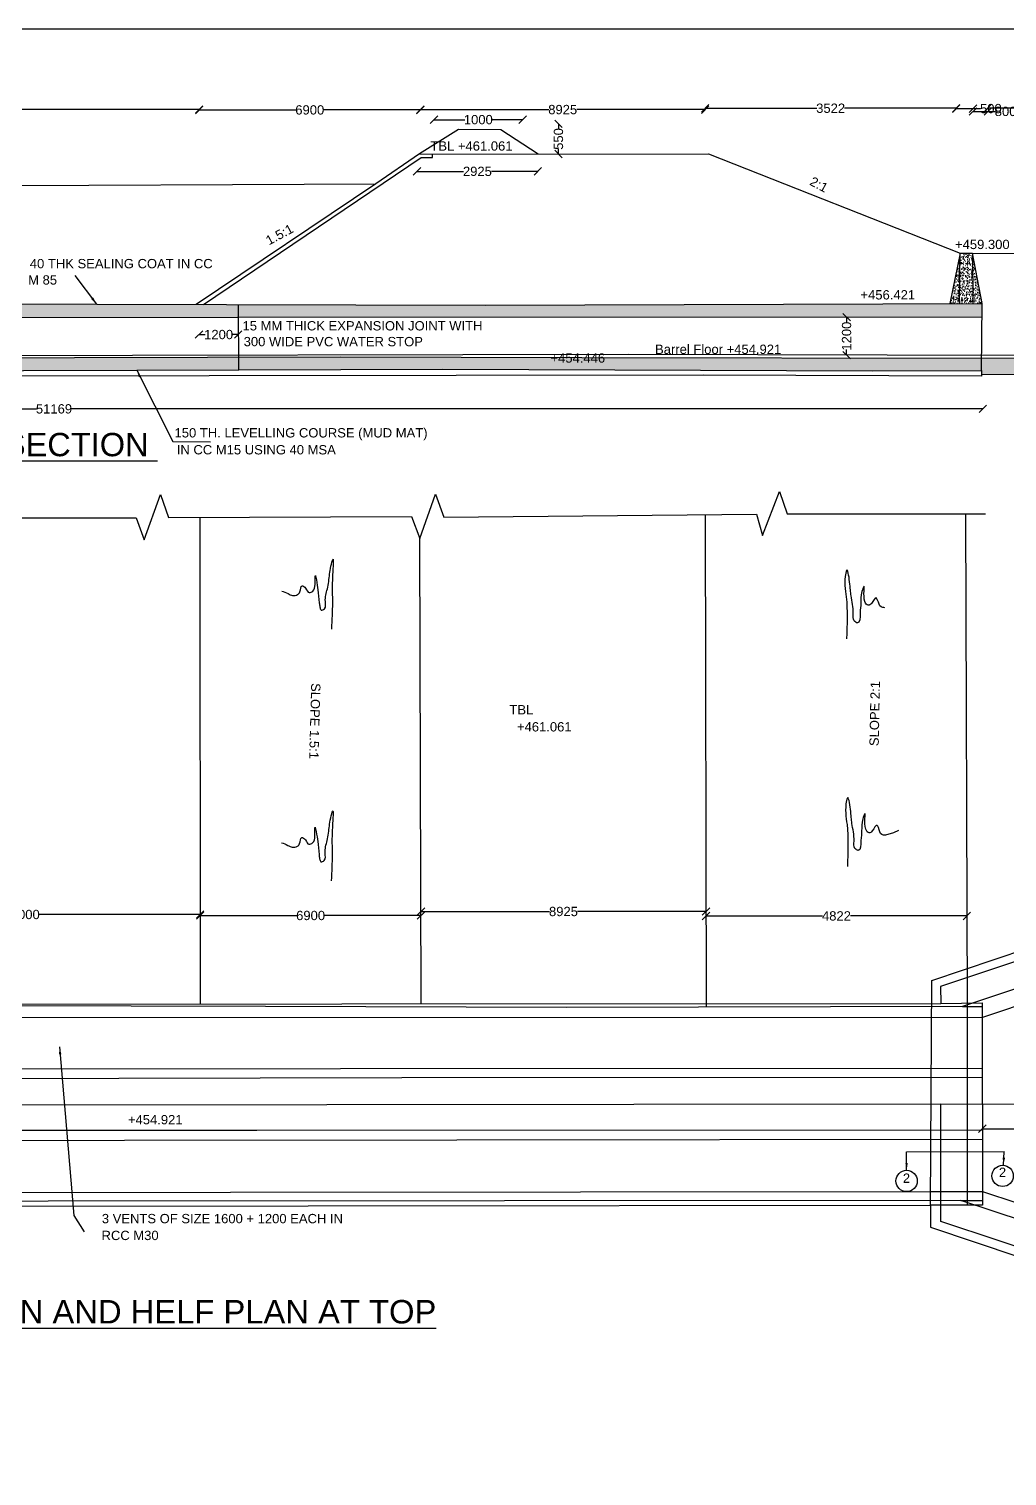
# Model space of a CAD drawing. Header units: millimetres. Extents: x 5124 to 3047371, y 2311 to 45565170.
# Drawn here: x 3019101 to 3030864, y 45546961 to 45564367 of the extents above; entities that cross this region are included whole.
import ezdxf

# ---------------------------------------------------------------- set-up
doc = ezdxf.new("R2010")
doc.units = ezdxf.units.MM
doc.header["$MEASUREMENT"] = 0
doc.layers.add('DIMENSION', color=1, linetype='Continuous')
doc.styles.get("Standard").update_dxf_attribs({"font": 'arial.ttf', "height": 112})
doc.dimstyles.get("Standard").update_dxf_attribs({"dimtxt": 90, "dimasz": 90, "dimexe": 0.18, "dimexo": 0.0625, "dimgap": 0.09, "dimtad": 0, "dimdec": 0, "dimzin": 0, "dimdsep": 46, "dimtxsty": 'Standard', "dimblk": 'OBLIQUE', "dimcen": 0.09, "dimse1": 1, "dimse2": 1, "dimadec": 0, "dimazin": 0, "dimtfac": 1, "dimtdec": 0, "dimtofl": 0, "dimtmove": 0, "dimatfit": 3, "dimfxl": 1, "dimtolj": 1, "dimtzin": 0, "dimarcsym": 0})
pattern_1 = [(50, (0, 0), (71.72601826, -6.2752135), [7.5, -82.5]), (355, (0, 0), (-13.87513336, 75.21921337), [6, -66]), (100.4514, (5.98, -0.52), (57.85093817, 68.94395421), [6.374019, -70.1142112]), (46.1842, (0, 20), (106.72410486, -16.55190143), [11.25, -123.75]), (96.6356, (8.89, 18.62), (93.46627055, 97.4117871), [9.5610288, -105.1713]), (351.1842, (0, 20), (93.4661945, 97.4118601), [9, -99]), (21, (10, 15), (59.69070521, -40.26188907), [7.5, -82.5]), (326, (10, 15), (24.33153319, 72.5150045), [6, -66]), (71.4514, (14.974, 11.645), (84.02226286, 32.25304967), [6.374019, -70.1142112]), (37.5, (0, 0), (1.215985532, 33.289385383), [0, -65.2, 0, -67, 0, -66.25]), (7.5, (0, 0), (26.306953744, 39.441171188), [0, -38.2, 0, -63.7, 0, -25.25]), (327.5, (-22.3, 0), (53.382243617, -2.255487173), [0, -25, 0, -78, 0, -103.5]), (317.5, (-32.3, 0), (58.318616934, 10.010498233), [0, -32.5, 0, -51.8, 0, -73.5])]

# ---------------------------------------------------------------- blocks, each defined once
blk = doc.blocks.new('_Oblique')
at = {"color": 0, "linetype": 'ByBlock', "lineweight": -2}
blk.add_line((-0.5, -0.5), (0.5, 0.5), dxfattribs=at)
blk = doc.blocks.new('*D12')
at = {"layer": 'Defpoints', "color": 0, "transparency": 16777216}
for p in [(3015369, 45563374), (3021149, 45563398), (3021149, 45563398)]:
    blk.add_point(p, dxfattribs=at)
at = {"layer": 'DIMENSION', "color": 0, "lineweight": -2, "transparency": 16777216}
for p, q in [((3015369, 45563398), (3018054, 45563398)), ((3021149, 45563398), (3018465, 45563398))]:
    blk.add_line(p, q, dxfattribs=at)
at = {"layer": 'DIMENSION', "color": 0, "lineweight": -2, "transparency": 16777216, "xscale": 90, "yscale": 90, "zscale": 90, "rotation": 180}
blk.add_blockref('_Oblique', (3015369, 45563398), dxfattribs=at)
at = {"layer": 'DIMENSION', "color": 0, "lineweight": -2, "transparency": 16777216, "xscale": 90, "yscale": 90, "zscale": 90}
blk.add_blockref('_Oblique', (3021149, 45563398), dxfattribs=at)
at = {"layer": 'DIMENSION', "color": 0, "transparency": 16777216, "insert": (3018259, 45563398), "char_height": 112, "attachment_point": 5}
blk.add_mtext('\\A1;15000', dxfattribs=at)
blk = doc.blocks.new('*D13')
at = {"layer": 'Defpoints', "color": 0, "transparency": 16777216}
for p in [(3021149, 45563398), (3023807, 45563401), (3023807, 45563393)]:
    blk.add_point(p, dxfattribs=at)
at = {"layer": 'DIMENSION', "color": 0, "lineweight": -2, "transparency": 16777216}
for p, q in [((3021149, 45563393), (3022311, 45563393)), ((3023807, 45563393), (3022646, 45563393))]:
    blk.add_line(p, q, dxfattribs=at)
at = {"layer": 'DIMENSION', "color": 0, "lineweight": -2, "transparency": 16777216, "xscale": 90, "yscale": 90, "zscale": 90, "rotation": 180}
blk.add_blockref('_Oblique', (3021149, 45563393), dxfattribs=at)
at = {"layer": 'DIMENSION', "color": 0, "lineweight": -2, "transparency": 16777216, "xscale": 90, "yscale": 90, "zscale": 90}
blk.add_blockref('_Oblique', (3023807, 45563393), dxfattribs=at)
at = {"layer": 'DIMENSION', "color": 0, "transparency": 16777216, "insert": (3022478, 45563393), "char_height": 112, "attachment_point": 5}
blk.add_mtext('\\A1;6900', dxfattribs=at)
blk = doc.blocks.new('*D14')
at = {"layer": 'Defpoints', "color": 0, "transparency": 16777216}
for p in [(3023807, 45563401), (3027233, 45563401), (3027233, 45563397)]:
    blk.add_point(p, dxfattribs=at)
at = {"layer": 'DIMENSION', "color": 0, "lineweight": -2, "transparency": 16777216}
for p, q in [((3023807, 45563397), (3025352, 45563397)), ((3027233, 45563397), (3025688, 45563397))]:
    blk.add_line(p, q, dxfattribs=at)
at = {"layer": 'DIMENSION', "color": 0, "lineweight": -2, "transparency": 16777216, "xscale": 90, "yscale": 90, "zscale": 90, "rotation": 180}
blk.add_blockref('_Oblique', (3023807, 45563397), dxfattribs=at)
at = {"layer": 'DIMENSION', "color": 0, "lineweight": -2, "transparency": 16777216, "xscale": 90, "yscale": 90, "zscale": 90}
blk.add_blockref('_Oblique', (3027233, 45563397), dxfattribs=at)
at = {"layer": 'DIMENSION', "color": 0, "transparency": 16777216, "insert": (3025520, 45563397), "char_height": 112, "attachment_point": 5}
blk.add_mtext('\\A1;8925', dxfattribs=at)
blk = doc.blocks.new('*D15')
at = {"layer": 'Defpoints', "color": 0, "transparency": 16777216}
for p in [(3027233, 45563397), (3030251, 45563416), (3030251, 45563413)]:
    blk.add_point(p, dxfattribs=at)
at = {"layer": 'DIMENSION', "color": 0, "lineweight": -2, "transparency": 16777216}
for p, q in [((3027233, 45563413), (3028575, 45563413)), ((3030251, 45563413), (3028908, 45563413))]:
    blk.add_line(p, q, dxfattribs=at)
at = {"layer": 'DIMENSION', "color": 0, "lineweight": -2, "transparency": 16777216, "xscale": 90, "yscale": 90, "zscale": 90, "rotation": 180}
blk.add_blockref('_Oblique', (3027233, 45563413), dxfattribs=at)
at = {"layer": 'DIMENSION', "color": 0, "lineweight": -2, "transparency": 16777216, "xscale": 90, "yscale": 90, "zscale": 90}
blk.add_blockref('_Oblique', (3030251, 45563413), dxfattribs=at)
at = {"layer": 'DIMENSION', "color": 0, "transparency": 16777216, "insert": (3028742, 45563413), "char_height": 112, "attachment_point": 5}
blk.add_mtext('\\A1;3522', dxfattribs=at)
blk = doc.blocks.new('*D16')
at = {"layer": 'Defpoints', "color": 0, "transparency": 16777216}
for p in [(3030251, 45563413), (3030455, 45563409), (3030455, 45563409)]:
    blk.add_point(p, dxfattribs=at)
at = {"layer": 'DIMENSION', "color": 0, "lineweight": -2, "transparency": 16777216}
for p, q in [((3030251, 45563409), (3030455, 45563409)), ((3030455, 45563409), (3030545, 45563409))]:
    blk.add_line(p, q, dxfattribs=at)
at = {"layer": 'DIMENSION', "color": 0, "lineweight": -2, "transparency": 16777216, "xscale": 90, "yscale": 90, "zscale": 90, "rotation": 180}
blk.add_blockref('_Oblique', (3030251, 45563409), dxfattribs=at)
at = {"layer": 'DIMENSION', "color": 0, "lineweight": -2, "transparency": 16777216, "xscale": 90, "yscale": 90, "zscale": 90}
blk.add_blockref('_Oblique', (3030455, 45563409), dxfattribs=at)
at = {"layer": 'DIMENSION', "color": 0, "transparency": 16777216, "insert": (3030669, 45563409), "char_height": 112, "attachment_point": 5}
blk.add_mtext('\\A1;500', dxfattribs=at)
blk = doc.blocks.new('*D17')
at = {"layer": 'Defpoints', "color": 0, "transparency": 16777216}
for p in [(3030455, 45563409), (3030632, 45563413), (3030632, 45563375)]:
    blk.add_point(p, dxfattribs=at)
at = {"layer": 'DIMENSION', "color": 0, "lineweight": -2, "transparency": 16777216}
for p, q in [((3030455, 45563375), (3030632, 45563375)), ((3030632, 45563375), (3030722, 45563375))]:
    blk.add_line(p, q, dxfattribs=at)
at = {"layer": 'DIMENSION', "color": 0, "lineweight": -2, "transparency": 16777216, "xscale": 90, "yscale": 90, "zscale": 90, "rotation": 180}
blk.add_blockref('_Oblique', (3030455, 45563375), dxfattribs=at)
at = {"layer": 'DIMENSION', "color": 0, "lineweight": -2, "transparency": 16777216, "xscale": 90, "yscale": 90, "zscale": 90}
blk.add_blockref('_Oblique', (3030632, 45563375), dxfattribs=at)
at = {"layer": 'DIMENSION', "color": 0, "transparency": 16777216, "insert": (3030846, 45563375), "char_height": 112, "attachment_point": 5}
blk.add_mtext('\\A1;800', dxfattribs=at)
blk = doc.blocks.new('*D18')
at = {"layer": 'Defpoints', "color": 0, "transparency": 16777216}
for p in [(3030632, 45563413), (3034685, 45563417), (3034685, 45563401)]:
    blk.add_point(p, dxfattribs=at)
at = {"layer": 'DIMENSION', "color": 0, "lineweight": -2, "transparency": 16777216}
for p, q in [((3030632, 45563417), (3032453, 45563417)), ((3034685, 45563417), (3032864, 45563417))]:
    blk.add_line(p, q, dxfattribs=at)
at = {"layer": 'DIMENSION', "color": 0, "lineweight": -2, "transparency": 16777216, "xscale": 90, "yscale": 90, "zscale": 90, "rotation": 180}
blk.add_blockref('_Oblique', (3030632, 45563417), dxfattribs=at)
at = {"layer": 'DIMENSION', "color": 0, "lineweight": -2, "transparency": 16777216, "xscale": 90, "yscale": 90, "zscale": 90}
blk.add_blockref('_Oblique', (3034685, 45563417), dxfattribs=at)
at = {"layer": 'DIMENSION', "color": 0, "transparency": 16777216, "insert": (3032658, 45563417), "char_height": 112, "attachment_point": 5}
blk.add_mtext('\\A1;10700', dxfattribs=at)
blk = doc.blocks.new('*D22')
at = {"layer": 'Defpoints', "color": 0, "transparency": 16777216}
for p in [(3028935, 45560901), (3028934, 45560444), (3028934, 45560444)]:
    blk.add_point(p, dxfattribs=at)
at = {"layer": 'DIMENSION', "color": 0, "lineweight": -2, "transparency": 16777216}
for p, q in [((3028934, 45560901), (3028934, 45560834)), ((3028934, 45560444), (3028934, 45560511))]:
    blk.add_line(p, q, dxfattribs=at)
at = {"layer": 'DIMENSION', "color": 0, "lineweight": -2, "transparency": 16777216, "xscale": 90, "yscale": 90, "zscale": 90}
for p, rotation in [((3028934, 45560901), 90), ((3028934, 45560444), 270)]:
    blk.add_blockref('_Oblique', p, dxfattribs=dict(at, rotation=rotation))
at = {"layer": 'DIMENSION', "color": 0, "transparency": 16777216, "insert": (3028934, 45560672), "char_height": 112, "attachment_point": 5, "rotation": 90}
blk.add_mtext('\\A1;1200', dxfattribs=at)
blk = doc.blocks.new('*D23')
at = {"layer": 'Defpoints', "color": 0, "transparency": 16777216}
for p in [(3023767, 45562677), (3025221, 45562654), (3025221, 45562651)]:
    blk.add_point(p, dxfattribs=at)
at = {"layer": 'DIMENSION', "color": 0, "lineweight": -2, "transparency": 16777216}
for p, q in [((3023767, 45562654), (3024326, 45562654)), ((3025221, 45562654), (3024663, 45562654))]:
    blk.add_line(p, q, dxfattribs=at)
at = {"layer": 'DIMENSION', "color": 0, "lineweight": -2, "transparency": 16777216, "xscale": 90, "yscale": 90, "zscale": 90, "rotation": 180}
blk.add_blockref('_Oblique', (3023767, 45562654), dxfattribs=at)
at = {"layer": 'DIMENSION', "color": 0, "lineweight": -2, "transparency": 16777216, "xscale": 90, "yscale": 90, "zscale": 90}
blk.add_blockref('_Oblique', (3025221, 45562654), dxfattribs=at)
at = {"layer": 'DIMENSION', "color": 0, "transparency": 16777216, "insert": (3024494, 45562654), "char_height": 112, "attachment_point": 5}
blk.add_mtext('\\A1;2925', dxfattribs=at)
blk = doc.blocks.new('*D24')
at = {"layer": 'Defpoints', "color": 0, "transparency": 16777216}
for p in [(3023972, 45563245), (3025038, 45563278), (3025038, 45563276)]:
    blk.add_point(p, dxfattribs=at)
at = {"layer": 'DIMENSION', "color": 0, "lineweight": -2, "transparency": 16777216}
for p, q in [((3023972, 45563276), (3024343, 45563276)), ((3025038, 45563276), (3024667, 45563276))]:
    blk.add_line(p, q, dxfattribs=at)
at = {"layer": 'DIMENSION', "color": 0, "lineweight": -2, "transparency": 16777216, "xscale": 90, "yscale": 90, "zscale": 90, "rotation": 180}
blk.add_blockref('_Oblique', (3023972, 45563276), dxfattribs=at)
at = {"layer": 'DIMENSION', "color": 0, "lineweight": -2, "transparency": 16777216, "xscale": 90, "yscale": 90, "zscale": 90}
blk.add_blockref('_Oblique', (3025038, 45563276), dxfattribs=at)
at = {"layer": 'DIMENSION', "color": 0, "transparency": 16777216, "insert": (3024505, 45563276), "char_height": 112, "attachment_point": 5}
blk.add_mtext('\\A1;1000', dxfattribs=at)
blk = doc.blocks.new('*D25')
at = {"layer": 'Defpoints', "color": 0, "transparency": 16777216}
for p in [(3025469, 45563225), (3025480, 45563225), (3025480, 45562863)]:
    blk.add_point(p, dxfattribs=at)
at = {"layer": 'DIMENSION', "color": 0, "lineweight": -2, "transparency": 16777216}
for p, q in [((3025469, 45563225), (3025469, 45563168)), ((3025469, 45562863), (3025469, 45562921))]:
    blk.add_line(p, q, dxfattribs=at)
at = {"layer": 'DIMENSION', "color": 0, "lineweight": -2, "transparency": 16777216, "xscale": 90, "yscale": 90, "zscale": 90}
for p, rotation in [((3025469, 45563225), 90), ((3025469, 45562863), 270)]:
    blk.add_blockref('_Oblique', p, dxfattribs=dict(at, rotation=rotation))
at = {"layer": 'DIMENSION', "color": 0, "transparency": 16777216, "insert": (3025469, 45563044), "char_height": 112, "attachment_point": 5, "rotation": 90}
blk.add_mtext('\\A1;550', dxfattribs=at)
blk = doc.blocks.new('*D26')
at = {"layer": 'Defpoints', "color": 0, "transparency": 16777216}
for p in [(3021146, 45560703), (3021618, 45560704), (3021618, 45560691)]:
    blk.add_point(p, dxfattribs=at)
at = {"layer": 'DIMENSION', "color": 0, "lineweight": -2, "transparency": 16777216}
for p, q in [((3021146, 45560691), (3021220, 45560691)), ((3021618, 45560691), (3021544, 45560691))]:
    blk.add_line(p, q, dxfattribs=at)
at = {"layer": 'DIMENSION', "color": 0, "lineweight": -2, "transparency": 16777216, "xscale": 90, "yscale": 90, "zscale": 90, "rotation": 180}
blk.add_blockref('_Oblique', (3021146, 45560691), dxfattribs=at)
at = {"layer": 'DIMENSION', "color": 0, "lineweight": -2, "transparency": 16777216, "xscale": 90, "yscale": 90, "zscale": 90}
blk.add_blockref('_Oblique', (3021618, 45560691), dxfattribs=at)
at = {"layer": 'DIMENSION', "color": 0, "transparency": 16777216, "insert": (3021382, 45560691), "char_height": 112, "attachment_point": 5}
blk.add_mtext('\\A1;1200', dxfattribs=at)
blk = doc.blocks.new('*D37')
at = {"layer": 'Defpoints', "color": 0, "transparency": 16777216}
for p in [(3030573, 45559821), (3008232, 45559807), (3030573, 45559797)]:
    blk.add_point(p, dxfattribs=at)
at = {"layer": 'DIMENSION', "color": 0, "lineweight": -2, "transparency": 16777216}
for p, q in [((3008232, 45559797), (3019191, 45559797)), ((3030573, 45559797), (3019613, 45559797))]:
    blk.add_line(p, q, dxfattribs=at)
at = {"layer": 'DIMENSION', "color": 0, "lineweight": -2, "transparency": 16777216, "xscale": 90, "yscale": 90, "zscale": 90, "rotation": 180}
blk.add_blockref('_Oblique', (3008232, 45559797), dxfattribs=at)
at = {"layer": 'DIMENSION', "color": 0, "lineweight": -2, "transparency": 16777216, "xscale": 90, "yscale": 90, "zscale": 90}
blk.add_blockref('_Oblique', (3030573, 45559797), dxfattribs=at)
at = {"layer": 'DIMENSION', "color": 0, "transparency": 16777216, "insert": (3019402, 45559797), "char_height": 112, "attachment_point": 5}
blk.add_mtext('\\A1;51169', dxfattribs=at)
blk = doc.blocks.new('*D70')
at = {"layer": 'Defpoints', "color": 0, "transparency": 16777216}
for p in [(3015381, 45553694), (3021160, 45553715), (3021160, 45553697)]:
    blk.add_point(p, dxfattribs=at)
at = {"layer": 'DIMENSION', "color": 0, "lineweight": -2, "transparency": 16777216}
for p, q in [((3015381, 45553715), (3017317, 45553715)), ((3021160, 45553715), (3019224, 45553715))]:
    blk.add_line(p, q, dxfattribs=at)
at = {"layer": 'DIMENSION', "color": 0, "lineweight": -2, "transparency": 16777216, "xscale": 90, "yscale": 90, "zscale": 90, "rotation": 180}
blk.add_blockref('_Oblique', (3015381, 45553715), dxfattribs=at)
at = {"layer": 'DIMENSION', "color": 0, "lineweight": -2, "transparency": 16777216, "xscale": 90, "yscale": 90, "zscale": 90}
blk.add_blockref('_Oblique', (3021160, 45553715), dxfattribs=at)
at = {"layer": 'DIMENSION', "color": 0, "transparency": 16777216, "insert": (3018270, 45553715), "char_height": 112, "attachment_point": 5}
blk.add_mtext('\\A1;CANAL BED WIDTH 15000', dxfattribs=at)
blk = doc.blocks.new('*D71')
at = {"layer": 'Defpoints', "color": 0, "transparency": 16777216}
for p in [(3021160, 45553716), (3023816, 45553724), (3023816, 45553703)]:
    blk.add_point(p, dxfattribs=at)
at = {"layer": 'DIMENSION', "color": 0, "lineweight": -2, "transparency": 16777216}
for p, q in [((3021160, 45553703), (3022320, 45553703)), ((3023816, 45553703), (3022655, 45553703))]:
    blk.add_line(p, q, dxfattribs=at)
at = {"layer": 'DIMENSION', "color": 0, "lineweight": -2, "transparency": 16777216, "xscale": 90, "yscale": 90, "zscale": 90, "rotation": 180}
blk.add_blockref('_Oblique', (3021160, 45553703), dxfattribs=at)
at = {"layer": 'DIMENSION', "color": 0, "lineweight": -2, "transparency": 16777216, "xscale": 90, "yscale": 90, "zscale": 90}
blk.add_blockref('_Oblique', (3023816, 45553703), dxfattribs=at)
at = {"layer": 'DIMENSION', "color": 0, "transparency": 16777216, "insert": (3022488, 45553703), "char_height": 112, "attachment_point": 5}
blk.add_mtext('\\A1;6900', dxfattribs=at)
blk = doc.blocks.new('*D72')
at = {"layer": 'Defpoints', "color": 0, "transparency": 16777216}
for p in [(3023816, 45553724), (3027243, 45553751), (3027243, 45553732)]:
    blk.add_point(p, dxfattribs=at)
at = {"layer": 'DIMENSION', "color": 0, "lineweight": -2, "transparency": 16777216}
for p, q in [((3023816, 45553751), (3025361, 45553751)), ((3027243, 45553751), (3025697, 45553751))]:
    blk.add_line(p, q, dxfattribs=at)
at = {"layer": 'DIMENSION', "color": 0, "lineweight": -2, "transparency": 16777216, "xscale": 90, "yscale": 90, "zscale": 90, "rotation": 180}
blk.add_blockref('_Oblique', (3023816, 45553751), dxfattribs=at)
at = {"layer": 'DIMENSION', "color": 0, "lineweight": -2, "transparency": 16777216, "xscale": 90, "yscale": 90, "zscale": 90}
blk.add_blockref('_Oblique', (3027243, 45553751), dxfattribs=at)
at = {"layer": 'DIMENSION', "color": 0, "transparency": 16777216, "insert": (3025529, 45553751), "char_height": 112, "attachment_point": 5}
blk.add_mtext('\\A1;8925', dxfattribs=at)
blk = doc.blocks.new('*D73')
at = {"layer": 'Defpoints', "color": 0, "transparency": 16777216}
for p in [(3027243, 45553732), (3030381, 45553742), (3030381, 45553698)]:
    blk.add_point(p, dxfattribs=at)
at = {"layer": 'DIMENSION', "color": 0, "lineweight": -2, "transparency": 16777216}
for p, q in [((3027243, 45553698), (3028643, 45553698)), ((3030381, 45553698), (3028981, 45553698))]:
    blk.add_line(p, q, dxfattribs=at)
at = {"layer": 'DIMENSION', "color": 0, "lineweight": -2, "transparency": 16777216, "xscale": 90, "yscale": 90, "zscale": 90, "rotation": 180}
blk.add_blockref('_Oblique', (3027243, 45553698), dxfattribs=at)
at = {"layer": 'DIMENSION', "color": 0, "lineweight": -2, "transparency": 16777216, "xscale": 90, "yscale": 90, "zscale": 90}
blk.add_blockref('_Oblique', (3030381, 45553698), dxfattribs=at)
at = {"layer": 'DIMENSION', "color": 0, "transparency": 16777216, "insert": (3028812, 45553698), "char_height": 112, "attachment_point": 5}
blk.add_mtext('\\A1;4822', dxfattribs=at)
blk = doc.blocks.new('*D81')
at = {"layer": 'Defpoints', "color": 0, "transparency": 16777216}
for p in [(3030567, 45551114), (3034701, 45551139), (3034701, 45551109)]:
    blk.add_point(p, dxfattribs=at)
at = {"layer": 'DIMENSION', "color": 0, "lineweight": -2, "transparency": 16777216}
for p, q in [((3030567, 45551139), (3032429, 45551139)), ((3034701, 45551139), (3032840, 45551139))]:
    blk.add_line(p, q, dxfattribs=at)
at = {"layer": 'DIMENSION', "color": 0, "lineweight": -2, "transparency": 16777216, "xscale": 90, "yscale": 90, "zscale": 90, "rotation": 180}
blk.add_blockref('_Oblique', (3030567, 45551139), dxfattribs=at)
at = {"layer": 'DIMENSION', "color": 0, "lineweight": -2, "transparency": 16777216, "xscale": 90, "yscale": 90, "zscale": 90}
blk.add_blockref('_Oblique', (3034701, 45551139), dxfattribs=at)
at = {"layer": 'DIMENSION', "color": 0, "transparency": 16777216, "insert": (3032634, 45551139), "char_height": 112, "attachment_point": 5}
blk.add_mtext('\\A1;10700', dxfattribs=at)

msp = doc.modelspace()

# ---------------------------------------------------------------- hatches: boundary and pattern name
at = {"layer": 'DIMENSION'}
h = msp.add_hatch(dxfattribs=at)
h.set_pattern_fill('AR-CONC', color=0, scale=10, style=0)
h.set_pattern_definition(pattern_1)
h.paths.add_polyline_path([(3008449.8, 45561659.1), (3008262.5, 45561657.9), (3008264.2, 45561023.9), (3008454, 45561026.5)])
h.paths.add_polyline_path([(3008449.8, 45561659.1), (3008454, 45561026.5), (3008799.7, 45561031.2)])
h.paths.add_polyline_path([(3008262.5, 45561657.9), (3008254.6, 45561657.8), (3008030.9, 45561020.8), (3008264.2, 45561023.9)])
h.paths.add_polyline_path([(3008264.2, 45561023.9), (3007959.5, 45561019.8), (3007961.5, 45560874.2), (3008264.6, 45560878.3)])
h.paths.add_polyline_path([(3014763.1, 45561055.1), (3011767.1, 45561036.2), (3009344.7, 45561038.5), (3008264.2, 45561023.9), (3008264.6, 45560878.3), (3009072.3, 45560889.1), (3014396.5, 45560892.3), (3014763.6, 45560892.5)])
h.paths.add_polyline_path([(3014909.6, 45561056.1), (3014763.1, 45561055.1), (3014763.6, 45560892.5), (3014910.2, 45560892.6)])
h.paths.add_polyline_path([(3015049.8, 45561057), (3014909.6, 45561056.1), (3014910.2, 45560892.6), (3015050.4, 45560892.7)])
h.paths.add_polyline_path([(3021616.7, 45561052.5), (3019915.6, 45561055.9), (3015393.5, 45561059.1), (3015049.8, 45561057), (3015050.4, 45560892.7), (3021607.8, 45560896.6), (3021617.3, 45560896.6)])
h = msp.add_hatch(dxfattribs=at)
h.set_pattern_fill('AR-CONC', color=0, scale=10, style=0)
h.set_pattern_definition(pattern_1)
h.paths.add_polyline_path([(3030448.3, 45561672.1), (3030452.1, 45561066.3), (3030565.5, 45561066.7)])
h.paths.add_polyline_path([(3030448.3, 45561672.1), (3030298.8, 45561671.6), (3030290.2, 45561065.8), (3030452.1, 45561066.3)])
h.paths.add_polyline_path([(3030298.8, 45561671.6), (3030175.6, 45561065.4), (3030290.2, 45561065.8)])
h = msp.add_hatch(dxfattribs=at)
h.set_pattern_fill('AR-CONC', color=0, scale=10, style=0)
h.set_pattern_definition(pattern_1)
h.paths.add_polyline_path([(3030565.5, 45561066.7), (3024590.9, 45561046.6), (3021616.7, 45561052.5), (3021617.3, 45560896.6), (3030563.6, 45560901.6)])
h = msp.add_hatch(dxfattribs=at)
h.set_pattern_fill('AR-CONC', color=0, scale=10, style=0)
h.set_pattern_definition(pattern_1)
h.paths.add_polyline_path([(3007635.9, 45560131.5), (3007635.8, 45560165.1), (3007635.7, 45560224), (3008266.3, 45560225.7), (3008265.9, 45560378), (3006317.5, 45560376.4), (3005521.1, 45560371.8), (3005517.9, 45560118.2)])
h.paths.add_polyline_path([(3013256.9, 45560239), (3016301.4, 45560249.2), (3020397, 45560263), (3024077.7, 45560275.3), (3029244.7, 45560256.8), (3030554.9, 45560257.4), (3030556.3, 45560207.8), (3034804.9, 45560217.8), (3034802.3, 45560413.2), (3034302.6, 45560412.3), (3030557.2, 45560408.6), (3025751.3, 45560417.4), (3022847.1, 45560423), (3019650.6, 45560414.5), (3014754.3, 45560391.5), (3009790.1, 45560379.1), (3008265.9, 45560378), (3008266.3, 45560225.7)])
h.paths.add_polyline_path([(3008180.7, 45560162.9), (3008180.7, 45560410.1), (3008317.6, 45560410.1), (3008317.6, 45560162.9)], flags=9)
h.paths.add_polyline_path([(3006965.9, 45560143.3), (3006965.9, 45560386.8), (3007102.8, 45560386.8), (3007102.8, 45560143.3)], flags=9)
h.paths.add_polyline_path([(3031079.1, 45560249.9), (3031793.2, 45560249.9), (3031793.2, 45560421.6), (3031079.1, 45560421.6)], flags=24)
h.paths.add_polyline_path([(3025344.6, 45560323.2), (3026058.8, 45560323.2), (3026058.8, 45560494.7), (3025344.6, 45560494.7)], flags=9)
h.paths.add_polyline_path([(3010229.9, 45560248), (3010944, 45560248), (3010944, 45560419.5), (3010229.9, 45560419.5)], flags=24)

# ---------------------------------------------------------------- linework, layer by layer
at = {"layer": 'DIMENSION', "color": 0}
msp.add_lwpolyline([(3046909.1, 45530958.7), (2999368, 45530958.7), (2999368, 45564367.5), (3046909.1, 45564367.5)], close=True, dxfattribs=at)
for points in [[(3025223.9, 45562863.2), (3024774.6, 45563152.9), (3024267.1, 45563157.8), (3023798.8, 45562863.9), (3023954.7, 45562863)], [(3005525.8, 45561639.6), (3008447.1, 45561659.1), (3010781.8, 45562839.5), (3012716.4, 45562844.9), (3015393.5, 45561059.1), (3019915.6, 45561055.9), (3024590.9, 45561046.6), (3030565.5, 45561066.7), (3030448.3, 45561672.1), (3030452.1, 45561066.3)], [(3021200.1, 45561053.3), (3023816.4, 45562821.5), (3023954.7, 45562821.5), (3023954.7, 45562863), (3027273.7, 45562863.6), (3030298.8, 45561671.6)], [(3023798.8, 45562863.9), (3023274, 45562503.4)], [(3013249, 45562489.6), (3018092.8, 45562481.3), (3023274, 45562503.4), (3021111.4, 45561053.5)], [(3030290.2, 45561065.8), (3030298.8, 45561671.6), (3030175.6, 45561065.4)], [(3030298.8, 45561671.6), (3030450.1, 45561672.1), (3038517.2, 45561667.1)], [(3037645.5, 45560438.1), (3033938.9, 45560440.2), (3030980.5, 45560438.9), (3026306.7, 45560450.6), (3018353.9, 45560437.4), (3012767.7, 45560417.7), (3009245.9, 45560408.5), (3006355.1, 45560401.2), (3005772.5, 45561370.8), (3005525.5, 45561371)], [(3005525.7, 45561345.7), (3005757.9, 45561347.8), (3006317.5, 45560376.4), (3009790.1, 45560379.1), (3014754.3, 45560391.5), (3019650.6, 45560414.5), (3022847.1, 45560423), (3025751.3, 45560417.4), (3030557.2, 45560408.6), (3034302.6, 45560412.3), (3034802.3, 45560413.2), (3034807.5, 45560022.4), (3034161.7, 45560013.7)], [(3021616.7, 45561052.5), (3021619.4, 45560267.1)], [(3030556.3, 45560257.4), (3030565.5, 45561066.7)], [(3030563.6, 45560901.6), (3021607.8, 45560896.6), (3014396.5, 45560892.3), (3009072.3, 45560889.1), (3007961.5, 45560874.2), (3007959.5, 45561019.8), (3007801.2, 45561017.7)], [(3034804.9, 45560217.8), (3030556.3, 45560207.8), (3030556.4, 45560190.1), (3027208.5, 45560202.2), (3015322, 45560188.5), (3007635.8, 45560165.1), (3007635.9, 45560131.5), (3004643.2, 45560112.8)], [(3007635.8, 45560165.1), (3007635.7, 45560224), (3013256.9, 45560239), (3016301.4, 45560249.2), (3020397, 45560263), (3024077.7, 45560275.3), (3029244.7, 45560256.8), (3030554.9, 45560257.4), (3030556.3, 45560207.8)], [(3010841.3, 45558511.9), (3013765.4, 45558531.6), (3013866.9, 45558251.1), (3014061.3, 45558786.2), (3014149.9, 45558520.8), (3017092.3, 45558488.4), (3017173.4, 45558216.7), (3017375.1, 45558759), (3017471.7, 45558487.3), (3020389.9, 45558485.7), (3020484.5, 45558220.7), (3020682.7, 45558765.9), (3020780.2, 45558491.8), (3023699.6, 45558502.4), (3023801.2, 45558236.7), (3023988.1, 45558769.7), (3024090.9, 45558495.8), (3027850, 45558532.9), (3027923.4, 45558274.6), (3028128.7, 45558802.9), (3028218.7, 45558536.2), (3030602.6, 45558536.1)], [(3021157.2, 45558493.2), (3021160.2, 45552639.2)], [(3027232.4, 45558526.8), (3027245.2, 45552600.6)], [(3030365.4, 45558536.1), (3030384.1, 45552625.9)], [(3023819.3, 45552640.5), (3023801.2, 45558236.7)], [(3029944, 45550220.1), (3029959.2, 45552922.2), (3034148.7, 45554334.7), (3034163.9, 45555322), (3034803.8, 45555312.2), (3034818.7, 45553854.3)], [(3034822.4, 45549020.1), (3034698.9, 45549019.8), (3034706.4, 45555211.4), (3034272.2, 45555212), (3034263.9, 45554252.3), (3030064.5, 45552850.8), (3030068.1, 45552643.7), (3030566.3, 45552652.4)], [(3034489.3, 45555211.7), (3034500.7, 45554003.6), (3030328.4, 45552607.2), (3030566.4, 45552607.3)], [(3029558.7, 45554726.8), (3029498.6, 45554699.5), (3029401.7, 45554669.5)], [(3034704.8, 45553864), (3030566.4, 45552477.3), (3016495.8, 45552471.4), (3008260.5, 45552474.4)], [(3030328.4, 45552607.2), (3025566.7, 45552597), (3021947.5, 45552608), (3017092.2, 45552622.8), (3013836.5, 45552578.1), (3008260.6, 45552569.3)], [(3008457.7, 45552632.8), (3030068.1, 45552643.7)], [(3030566.3, 45552652.4), (3030567.7, 45550220.4), (3029944, 45550220.1), (3029944.2, 45549954.7), (3032067.3, 45549241.6), (3034156.1, 45548547.3), (3034161.7, 45547579.6)], [(3030384.1, 45552649.2), (3030385.5, 45550220.3)], [(3030566.8, 45551862.6), (3022847.1, 45551859.3), (3013504.2, 45551850.1), (3008259.3, 45551831.4)], [(3008259.1, 45551717), (3023584.9, 45551753.8), (3030566.9, 45551757.8)], [(3030067.7, 45551436), (3011604.6, 45551414.1), (3008258.6, 45551410.1)], [(3034278, 45547685.8), (3034274.7, 45548627.3), (3030065.7, 45550022.3), (3030067.7, 45551436), (3030567, 45551436.4)], [(3030567, 45551436.4), (3037081.7, 45551434.8)], [(3008258.1, 45551109.1), (3012664.6, 45551120), (3021840.9, 45551121.7), (3030567.2, 45551126.7)], [(3030567.3, 45551008.1), (3024247.5, 45551002.2), (3008257.9, 45550984.3)], [(3008887.5, 45550363.4), (3029944.9, 45550384.2), (3030567.6, 45550384.8), (3034698.9, 45549019.8)], [(3030308.7, 45550275.2), (3013838.7, 45550261.8), (3009109.4, 45550254.7)], [(3034517.7, 45547684.6), (3034511, 45548887.2), (3030308.7, 45550275.2), (3030567.7, 45550275.3)], [(3008993.7, 45550199.4), (3014968.6, 45550202.7), (3029944, 45550220.1)]]:
    msp.add_lwpolyline(points, dxfattribs=at)
for centre in [(3029655.6, 45550510.1), (3030810.6, 45550571.7)]:
    msp.add_circle(centre, 128.2, dxfattribs=at)
for points in [[(3022140.1, 45557606.5), (3022218.2, 45557574.8), (3022270.6, 45557553.3), (3022331.5, 45557563.6), (3022359, 45557597.1), (3022384.7, 45557668.3), (3022428.5, 45557639.1), (3022471.4, 45557587.6), (3022514.3, 45557606.5), (3022541.8, 45557687.1), (3022545.2, 45557792.2), (3022557.2, 45557742.4), (3022576.1, 45557621.5), (3022592.4, 45557465.9), (3022599.3, 45557414.4), (3022615.6, 45557377.5), (3022653.3, 45557392.1), (3022665.4, 45557482.2), (3022689.4, 45557632.3), (3022716.9, 45557808.4), (3022733.2, 45557906.2), (3022755.5, 45557986.2), (3022752.9, 45557802.6), (3022750.3, 45557457.4), (3022739.1, 45557149)], [(3029391.9, 45557406.2), (3029348.2, 45557414.4), (3029307.3, 45557497.6), (3029290.9, 45557523.5), (3029233.6, 45557458.1), (3029194, 45557434.9), (3029154.4, 45557478.5), (3029142.1, 45557661.3), (3029118.9, 45557602.7), (3029105.3, 45557458.1), (3029097.1, 45557342.1), (3029064.4, 45557222.1), (3029024.8, 45557248), (3029013.8, 45557333.9), (3028987.9, 45557546.7), (3028970.1, 45557718.6), (3028933.3, 45557855.3), (3028923.7, 45557822.6), (3028929.2, 45557534.8), (3028933.3, 45557029.5)], [(3029401.7, 45554669.5), (3029358, 45554677.7), (3029317.1, 45554760.9), (3029300.7, 45554786.8), (3029243.4, 45554721.4), (3029203.8, 45554698.2), (3029164.2, 45554741.8), (3029151.9, 45554924.6), (3029128.7, 45554866), (3029115.1, 45554721.4), (3029106.9, 45554605.4), (3029074.2, 45554485.4), (3029034.6, 45554511.3), (3029023.6, 45554597.2), (3028997.7, 45554810), (3028979.9, 45554981.9), (3028943.1, 45555118.6), (3028933.5, 45555085.9), (3028939, 45554798.1), (3028943.1, 45554292.8)], [(3022137.1, 45554579.1), (3022215.2, 45554547.4), (3022267.6, 45554525.9), (3022328.5, 45554536.2), (3022356, 45554569.7), (3022381.7, 45554640.8), (3022425.5, 45554611.7), (3022468.4, 45554560.2), (3022511.3, 45554579.1), (3022538.8, 45554659.7), (3022542.2, 45554764.8), (3022554.2, 45554715), (3022573.1, 45554594.1), (3022589.4, 45554438.5), (3022596.3, 45554387), (3022612.6, 45554350.1), (3022650.4, 45554364.7), (3022662.4, 45554454.8), (3022686.4, 45554604.9), (3022713.9, 45554781), (3022730.2, 45554878.8), (3022752.5, 45554958.8), (3022749.9, 45554775.2), (3022747.3, 45554430), (3022736.1, 45554121.6)]]:
    msp.add_spline(points, degree=3, dxfattribs=at)

# ---------------------------------------------------------------- texts
for s, height, p in [('  TBL +461.061', 112, (3023842.1, 45562903.6)), ('+459.300', 112, (3030237.9, 45561719.8)), ('40 THK SEALING COAT IN CC', 112, (3019111.2, 45561488.8)), ('M 85', 112, (3019091.2, 45561292.6)), ('+456.421', 112, (3029101, 45561113.4)), ('15 MM THICK EXPANSION JOINT WITH', 112, (3021669.4, 45560740.9)), ('300 WIDE PVC WATER STOP', 112, (3021683, 45560550.7)), ('Barrel Floor +454.921', 112, (3026630.5, 45560458.3)), ('+454.446', 112, (3025373.2, 45560353.7)), ('%%ULONGITUDINAL SECTION ', 280.398, (3015795.7, 45559227.9)), ('150 TH. LEVELLING COURSE (MUD MAT)', 112, (3020851.9, 45559453.6)), ('IN CC M15 USING 40 MSA', 112, (3020878.8, 45559249.8)), ('TBL ', 112, (3024879.6, 45556122.8)), ('+461.061', 112, (3024969.9, 45555917.2)), ('+454.921', 112, (3020291.4, 45551191.6)), ('2', 112, (3029610.5, 45550487.8)), ('2', 112, (3030765.5, 45550558.3)), ('3 VENTS OF SIZE 1600 + 1200 EACH IN', 112, (3019977.5, 45550001.8)), ('RCC M30', 112, (3019973.8, 45549799.3)), ('%%UHALF PLAN AT FOUNDATION AND HELF PLAN AT TOP', 281.871, (3013805.2, 45548796.5))]:
    msp.add_text(s, height=height, dxfattribs=at).set_placement(p)
for s, rotation, p in [('2:1', 332.17868, (3028479.7, 45562497.1)), ('1.5:1', 28.28379, (3021987.3, 45561763.2)), ('SLOPE 2:1', 88.87663, (3029319.9, 45555740.2)), ('SLOPE 1.5:1', 268.44053, (3022495.5, 45556500.7))]:
    msp.add_text(s, height=112, rotation=rotation, dxfattribs=at).set_placement(p)

# ---------------------------------------------------------------- dimensions: what is measured, and where the dimension line sits
for base, p1, p2, text, picture, middle in [((3021149.3, 45563398.5), (3015369, 45563373.7), (3021149.3, 45563398.5), '15000', '*D12', (3018259.2, 45563398.5)), ((3023807.2, 45563392.7), (3021149.3, 45563398.5), (3023807.2, 45563401.3), '6900', '*D13', (3022478.3, 45563392.7)), ((3027232.8, 45563397.1), (3023807.2, 45563401.3), (3027232.8, 45563401.4), '8925', '*D14', (3025520, 45563397.1)), ((3030250.7, 45563412.5), (3027232.8, 45563397.1), (3030250.7, 45563415.9), '3522', '*D15', (3028741.8, 45563412.5)), ((3030454.9, 45563409.1), (3030250.7, 45563412.5), (3030454.9, 45563409.1), '500', '*D16', (3030668.5, 45563409.1)), ((3034684.9, 45563416.6), (3030631.8, 45563412.5), (3034684.9, 45563401.4), '10700', '*D18', (3032658.4, 45563416.6)), ((3025037.6, 45563275.7), (3023972, 45563245.3), (3025037.6, 45563277.7), '1000', '*D24', (3024504.8, 45563275.7)), ((3030631.8, 45563375.2), (3030454.9, 45563409.1), (3030631.8, 45563412.5), '800', '*D17', (3030845.5, 45563375.2)), ((3025221.4, 45562653.5), (3023767.1, 45562676.7), (3025221.4, 45562651), '2925', '*D23', (3024494.3, 45562653.5)), ((3021617.9, 45560691.4), (3021146.3, 45560702.7), (3021617.9, 45560704.3), '1200', '*D26', (3021382.1, 45560691.4)), ((3030572.9, 45559796.9), (3008231.7, 45559807.2), (3030572.9, 45559820.5), '51169', '*D37', (3019402.3, 45559796.9)), ((3021159.7, 45553714.9), (3015381.2, 45553694.4), (3021159.7, 45553697.3), 'CANAL BED WIDTH 15000', '*D70', (3018270.4, 45553714.9)), ((3023815.8, 45553703.2), (3021159.7, 45553715.8), (3023815.8, 45553724.4), '6900', '*D71', (3022487.7, 45553703.2)), ((3027242.8, 45553751.1), (3023815.8, 45553724.4), (3027242.8, 45553731.8), '8925', '*D72', (3025529.3, 45553751.1)), ((3030380.6, 45553698.2), (3027242.8, 45553731.8), (3030380.6, 45553741.7), '4822', '*D73', (3028811.7, 45553698.2)), ((3034701.4, 45551139.4), (3030567.2, 45551113.9), (3034701.4, 45551108.9), '10700', '*D81', (3032634.3, 45551139.4))]:
    dim = msp.add_linear_dim(base=base, p1=p1, p2=p2, text=text, dimstyle='Standard', override={"dimtxt": 112}, dxfattribs=at)
    dim.commit()
    dim.dimension.update_dxf_attribs({"geometry": picture, "text_midpoint": middle})
for base, p1, p2, text, picture, middle in [((3025469.1, 45563225), (3025480.3, 45562863.3), (3025480.3, 45563225), '550', '*D25', (3025469.1, 45563044.2)), ((3028933.6, 45560444), (3028934.8, 45560900.7), (3028933.7, 45560444), '1200', '*D22', (3028933.6, 45560672.4))]:
    dim = msp.add_linear_dim(base=base, p1=p1, p2=p2, angle=90, text=text, dimstyle='Standard', override={"dimtxt": 112}, dxfattribs=at)
    dim.commit()
    dim.dimension.update_dxf_attribs({"geometry": picture, "text_midpoint": middle})

# ---------------------------------------------------------------- leaders
for points in [[(3019915.6, 45561055.9), (3019655.6, 45561403.6)], [(3020397, 45560263), (3020830, 45559404.1), (3021282.8, 45559400.7)], [(3019469, 45552122.6), (3019640.6, 45550094), (3019763.4, 45549897.8)], [(3029655.6, 45550638.3), (3029655.2, 45550859.2), (3030830.5, 45550866.7)], [(3030819.3, 45550699.6), (3030830.5, 45550866.7)], [(3030819.3, 45550699.6), (3030830.5, 45550866.7)]]:
    msp.add_leader(points, dimstyle='Standard', override={"dimtxt": 112}, dxfattribs=at)

doc.saveas('drawing.dxf')
